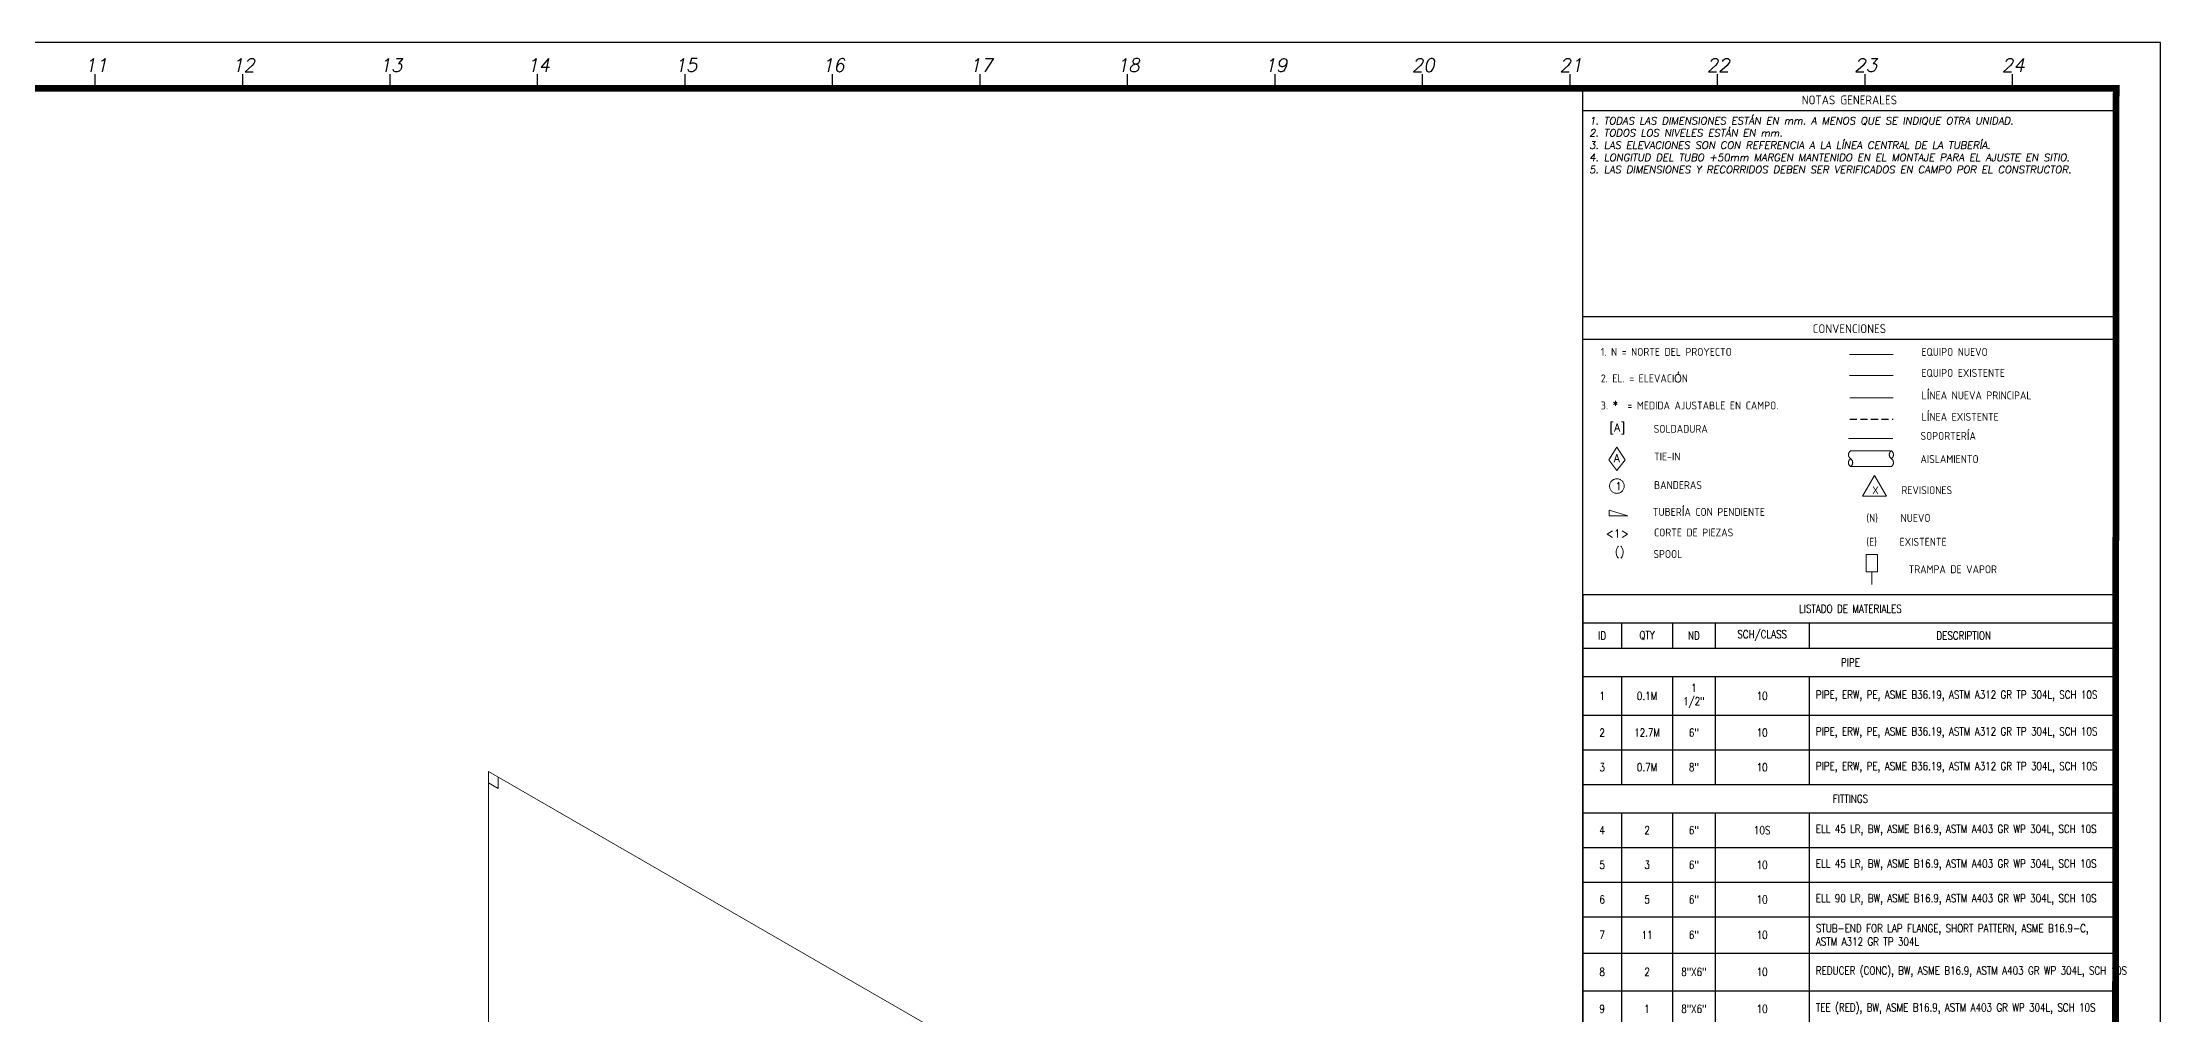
# Model space of a CAD drawing. Header units: millimetres. Extents: x 0 to 841, y 0 to 594.
# Drawn here: x 364.6 to 841, y 375.2 to 594 of the extents above; entities that cross this region are included whole.
import ezdxf
from ezdxf.enums import TextEntityAlignment as Align

# ---------------------------------------------------------------- set-up
doc = ezdxf.new("R2010")
doc.units = ezdxf.units.MM
doc.header["$LTSCALE"] = 0.25
doc.linetypes.add('HIDDEN', pattern=[9.525, 6.35, -3.175])
for name, color, linetype, lineweight in [('Dimension', 1, 'Continuous', 0), ('EQUIPO EXISTENTE', 7, 'HIDDEN', 9), ('EQUIPO NUEVO', 5, 'Continuous', 9), ('FORMATO', 7, 'Continuous', 5), ('FORMATO DML', 7, 'Continuous', 13), ('FORMATO_TEXTO', 7, 'Continuous', 13), ('LINEA EXISTENTE', 7, 'HIDDEN', 30), ('Skew Box', 7, 'Continuous', 0), ('Table', 7, 'Continuous', 0)]:
    doc.layers.add(name, color=color, linetype=linetype, lineweight=lineweight)
for name, color, linetype in [('G_Formato', 7, 'Continuous'), ('ROTULO', 7, 'Continuous'), ('Title Block', 7, 'Continuous')]:
    doc.layers.add(name, color=color, linetype=linetype)
doc.styles.add('AdskIsoMetric', font='romans.shx', dxfattribs={"width": 0.8, "height": 1.8})
doc.styles.add('AdskIsoMetric-30', font='romans.shx', dxfattribs={"width": 0.8, "height": 1.8})
doc.styles.add('AdskIsoMetric30', font='romans.shx', dxfattribs={"width": 0.8, "oblique": 30, "height": 1.8})
doc.styles.add('Roman', font='romans__.ttf')
doc.styles.add('ROMANS', font='romans', dxfattribs={"oblique": 10})
doc.styles.add('ROTULO_DML', font='iso.shx')
doc.dimstyles.new('AdskIsoMetric', dxfattribs={"dimtxt": 2.5, "dimasz": 2.5, "dimexe": 1, "dimexo": 2, "dimgap": 0.8, "dimtad": 1, "dimdec": 0, "dimrnd": 1, "dimzin": 0, "dimdsep": 46, "dimtxsty": 'AdskIsoMetric', "dimcen": 0, "dimclrt": 7, "dimadec": 0, "dimazin": 0, "dimtfac": 1, "dimtdec": 0, "dimtmove": 1, "dimatfit": 3, "dimfxl": 1, "dimtfill": 1, "dimfrac": 2, "dimtolj": 1, "dimtzin": 0, "dimarcsym": 0})

# ---------------------------------------------------------------- blocks, each defined once
blk = doc.blocks.new('Title Block A304')
blk.add_lwpolyline([(711, 578.69), (711, 51.1)])
at = {"layer": 'EQUIPO EXISTENTE', "ltscale": 7}
for p, q in [((771.05, 519.06), (780.83, 519.06)), ((716.9, 500.09), (718.7, 502.9)), ((720.58, 500.09), (718.7, 502.9)), ((780.74, 504.9), (770.78, 504.9)), ((716.9, 500.09), (718.7, 497.66)), ((720.58, 500.09), (718.7, 497.66)), ((774.81, 478.75), (777.29, 478.75)), ((774.81, 474.87), (774.81, 478.75)), ((777.29, 478.75), (777.29, 474.87)), ((777.29, 474.87), (774.81, 474.87)), ((776.05, 474.87), (776.05, 472.02))]:
    blk.add_line(p, q, dxfattribs=at)
for points in [[(780.44, 502.1), (771.27, 502.1)], [(780.44, 498.55), (771.27, 498.55)], [(716.94, 488.74), (716.94, 487.51), (721.17, 487.51), (721.17, 487.51), (716.94, 488.74)]]:
    blk.add_lwpolyline(points, dxfattribs=at)
blk.add_lwpolyline([(776.62, 496.53), (773.94, 491.88), (779.31, 491.88)], close=True, dxfattribs=at)
blk.add_circle((718.71, 494.17), 1.64, dxfattribs=at)
for centre, start, end in [((771.87, 501.22), 123.9206, 236.0794), ((771.87, 499.44), 123.9206, 236.0794), ((770.67, 499.44), 303.9206, 56.0794), ((781.04, 501.22), 123.9206, 236.0794), ((779.84, 501.22), 303.9206, 56.0794), ((779.84, 499.44), 303.9206, 56.0794)]:
    blk.add_arc(centre, 1.07, start, end, dxfattribs=at)
at = {"layer": 'EQUIPO NUEVO', "ltscale": 7}
blk.add_line((771.05, 523.79), (780.83, 523.79), dxfattribs=at)
at = {"layer": 'FORMATO DML', "color": 92, "lineweight": 0}
blk.add_line((771.09, 514.02), (780.86, 514.02), dxfattribs=at)
at = {"layer": 'G_Formato'}
for points in [[(711, 578.69), (831, 578.69), (831, 583.69), (711, 583.69)], [(711, 527.23), (831, 527.23), (831, 532.23), (711, 532.23)]]:
    blk.add_lwpolyline(points, close=True, dxfattribs=at)
at = {"layer": 'LINEA EXISTENTE'}
blk.add_line((771.09, 509.19), (780.86, 509.19), dxfattribs=at)
at = {"layer": 'ROTULO', "color": 255}
for p, q in [((376.4, 586.83), (376.4, 583.69)), ((409.57, 586.83), (409.57, 583.69)), ((442.74, 586.83), (442.74, 583.69)), ((475.91, 586.83), (475.91, 583.69)), ((509.08, 586.83), (509.08, 583.69)), ((542.25, 586.83), (542.25, 583.69)), ((575.42, 586.83), (575.42, 583.69)), ((608.59, 586.83), (608.59, 583.69)), ((641.76, 586.83), (641.76, 583.69)), ((674.93, 586.83), (674.93, 583.69)), ((708.1, 586.83), (708.1, 583.69)), ((741.27, 586.83), (741.27, 583.69)), ((774.44, 586.83), (774.44, 583.69)), ((807.61, 586.83), (807.61, 583.69))]:
    blk.add_line(p, q, dxfattribs=at)
at = {"layer": 'ROTULO'}
blk.add_lwpolyline([(0, 0), (841, 0), (841, 594), (0, 594), (0, 0)], dxfattribs=at)
blk.add_lwpolyline([(0, 0), (841, 0), (841, 594), (0, 594), (0, 0)], dxfattribs=at)
at = {"layer": 'ROTULO', "const_width": 1.5}
blk.add_lwpolyline([(831, 583.69), (20, 583.69), (20, 10.31), (830.57, 10.31)], close=True, dxfattribs=at)
at = {"layer": 'EQUIPO EXISTENTE', "ltscale": 7, "attachment_point": 1, "style": 'Roman'}
for s, insert, char_height, width in [('{\\C0;[A]}', (717.03, 508.26), 1.786, 0.0864), ('{\\C0;A}', (718, 501.31), 1.786, 0.0864), ('1', (718.29, 495.03), 1.79, 0.0864), ('{\\Fiso|c0;X     REVISIONES}', (776.15, 494.14), 1.786, 112.5351), ('<1>', (716.2, 484.38), 1.786, 0.0864), ('()', (718.26, 480.31), 1.786, 0.0864)]:
    blk.add_mtext(s, dxfattribs=dict(at, insert=insert, char_height=char_height, width=width))
at = {"layer": 'FORMATO', "char_height": 1.786, "width": 112.5351, "attachment_point": 1, "style": 'Roman'}
for s, insert in [('{\\Fiso|c0;1. N = NORTE DEL PROYECTO\\P\\P2. EL. = ELEVACI\\Fromans|c0;Ó\\Fiso|c0;N\\P\\P3. \\Fromans|c0;\\H1.08333x;*\\Fiso|c0;\\H0.92308x;  = MEDIDA AJUSTABLE EN CAMPO.}', (715.1, 525.25)), ('{\\Fiso|c0;EQUIPO NUEVO}', (787.2, 525.24)), ('{\\Fiso|c0;EQUIPO EXISTENTE}', (787.2, 520.51)), ('{\\Fiso|c0;L}Í{\\Fiso|c0;NEA NUEVA PRINCIPAL}', (787.24, 515.47)), ('{\\Fiso|c0;L}Í{\\Fiso|c0;NEA EXISTENTE}', (787.24, 510.64)), ('{\\Fiso|c0;SOLDADURA}', (726.98, 507.94)), ('{\\Fiso|c0;SOPORTER}Í{\\Fiso|c0;A}', (786.98, 506.35)), ('{\\Fiso|c0;TIE-IN}', (727.07, 501.71)), ('{\\Fiso|c0;AISLAMIENTO}', (786.98, 501.14)), ('{\\Fiso|c0;BANDERAS}', (727.07, 495.28)), ('{\\Fiso|c0;TUBER}Í{\\Fiso|c0;A CON PENDIENTE }', (726.8, 489.24)), ('{\\Fiso|c0;(N)     NUEVO}', (774.83, 487.88)), ('{\\Fiso|c0;CORTE DE PIEZAS}', (727.07, 484.62)), ('{\\Fiso|c0;(E)     EXISTENTE}', (774.83, 482.52)), ('{\\Fiso|c0;SPOOL}', (726.92, 479.77)), ('{\\Fiso|c0;TRAMPA DE VAPOR}', (784.33, 476.34))]:
    blk.add_mtext(s, dxfattribs=dict(at, insert=insert))
at = {"layer": 'FORMATO DML', "style": 'ROTULO_DML'}
for s, p in [('NOTAS GENERALES', (771, 580.04)), ('CONVENCIONES', (771, 528.58))]:
    blk.add_text(s, height=2, dxfattribs=at).set_placement(p, align=Align.CENTER)
at = {"layer": 'FORMATO DML', "insert": (712.5, 577.19), "char_height": 1.65, "width": 115.4952, "attachment_point": 1, "style": 'ROMANS'}
blk.add_mtext('1. TODAS LAS DIMENSIONES ESTÁN EN mm. A MENOS QUE SE INDIQUE OTRA UNIDAD.\\P2. TODOS LOS NIVELES ESTÁN EN mm. \\P3. LAS ELEVACIONES SON CON REFERENCIA A LA LÍNEA CENTRAL DE LA TUBERÍA.\\P4. LONGITUD DEL TUBO +50mm MARGEN MANTENIDO EN EL MONTAJE PARA EL AJUSTE EN SITIO.\\P5. LAS DIMENSIONES Y RECORRIDOS DEBEN SER VERIFICADOS EN CAMPO POR EL CONSTRUCTOR.', dxfattribs=at)
at = {"layer": 'FORMATO_TEXTO', "style": 'ROTULO_DML'}
for tag, p, height in [('PLANO ', (21.62, 575.97), 1.5), ('ARCHIVO ACAD', (786.29, 12.03), 1.6)]:
    blk.add_attdef(tag, p, '', height=height, dxfattribs=at)
at = {"layer": 'FORMATO_TEXTO', "style": 'ROMANS'}
for tag, p in [('PROYECTO 1', (787.04, 43.84)), ('LINENUMBER', (786.84, 36.53)), ('PROYECTO 2', (787.33, 40.24))]:
    blk.add_attdef(tag, text='', height=1.8, dxfattribs=at).set_placement(p, align=Align.CENTER)
at = {"layer": 'ROTULO', "color": 255, "style": 'ROMANS', "oblique": 12}
for s, p in [('11', (376.63, 587.38)), ('12', (409.8, 587.38)), ('13', (442.97, 587.38)), ('14', (476.14, 587.38)), ('15', (509.31, 587.38)), ('16', (542.48, 587.38)), ('17', (575.65, 587.38)), ('18', (608.82, 587.38)), ('19', (641.99, 587.38)), ('20', (675.16, 587.38)), ('21', (708.33, 587.38)), ('22', (741.5, 587.38)), ('23', (774.67, 587.38)), ('24', (807.84, 587.38))]:
    blk.add_text(s, height=3, dxfattribs=at).set_placement(p, align=Align.CENTER)
blk = doc.blocks.new('*T29')
at = {"layer": 'Table', "color": 0, "linetype": 'ByBlock', "lineweight": -2, "transparency": 16777216}
for p, q in [((0, 0), (120.41, 0)), ((0, 0), (0, -172.12)), ((120.41, 0), (120.41, -172.12)), ((0, -6.33), (120.41, -6.33)), ((8.74, -6.33), (8.74, -12.08)), ((20.21, -6.33), (20.21, -12.08)), ((29.78, -6.33), (29.78, -12.08)), ((50.94, -6.33), (50.94, -12.08)), ((0, -12.08), (120.41, -12.08)), ((0, -18.41), (120.41, -18.41)), ((8.74, -18.41), (8.74, -42.75)), ((20.21, -18.41), (20.21, -42.75)), ((29.78, -18.41), (29.78, -42.75)), ((50.94, -18.41), (50.94, -42.75)), ((0, -27.15), (120.41, -27.15)), ((0, -34.95), (120.41, -34.95)), ((0, -42.75), (120.41, -42.75)), ((0, -49.09), (120.41, -49.09)), ((8.74, -49.09), (8.74, -97.26)), ((20.21, -49.09), (20.21, -97.26)), ((29.78, -49.09), (29.78, -97.26)), ((50.94, -49.09), (50.94, -97.26)), ((0, -56.89), (120.41, -56.89)), ((0, -64.69), (120.41, -64.69)), ((0, -72.49), (120.41, -72.49)), ((0, -80.63), (120.41, -80.63)), ((0, -89.11), (120.41, -89.11)), ((0, -97.26), (120.41, -97.26)), ((0, -103.59), (120.41, -103.59)), ((8.74, -103.59), (8.74, -112.68)), ((20.21, -103.59), (20.21, -112.68)), ((29.78, -103.59), (29.78, -112.68)), ((50.94, -103.59), (50.94, -112.68)), ((0, -112.68), (120.41, -112.68)), ((0, -119.01), (120.41, -119.01)), ((8.74, -119.01), (8.74, -124.75)), ((20.21, -119.01), (20.21, -124.75)), ((29.78, -119.01), (29.78, -124.75)), ((50.94, -119.01), (50.94, -124.75)), ((0, -124.75), (120.41, -124.75)), ((0, -131.09), (120.41, -131.09)), ((8.74, -131.09), (8.74, -144.97)), ((20.21, -131.09), (20.21, -144.97)), ((29.78, -131.09), (29.78, -144.97)), ((50.94, -131.09), (50.94, -144.97)), ((0, -139.23), (120.41, -139.23)), ((0, -144.97), (120.41, -144.97)), ((0, -151.3), (120.41, -151.3)), ((8.74, -151.3), (8.74, -160.05)), ((20.21, -151.3), (20.21, -160.05)), ((29.78, -151.3), (29.78, -160.05)), ((50.94, -151.3), (50.94, -160.05)), ((0, -160.05), (120.41, -160.05)), ((0, -166.38), (120.41, -166.38)), ((8.74, -166.38), (8.74, -172.12)), ((20.21, -166.38), (20.21, -172.12)), ((29.78, -166.38), (29.78, -172.12)), ((50.94, -166.38), (50.94, -172.12)), ((0, -172.12), (120.41, -172.12))]:
    blk.add_line(p, q, dxfattribs=at)
at = {"layer": 'Table', "color": 0, "lineweight": 5, "transparency": 16777216, "char_height": 1.8, "attachment_point": 5, "style": 'AdskIsoMetric'}
for s, insert, width in [('LISTADO DE MATERIALES', (60.21, -3.17), 117.4106), ('ID', (4.37, -9.2), 5.7376), ('QTY', (14.47, -9.2), 8.4746), ('ND', (25, -9.2), 6.5711), ('SCH/CLASS', (40.36, -9.2), 18.1595), ('DESCRIPTION', (85.68, -9.2), 66.4678), ('PIPE', (60.21, -15.24), 117.4106), ('FITTINGS', (60.21, -45.92), 117.4106), ('OLETS', (60.21, -100.42), 117.4106), ('FLANGES', (60.21, -115.84), 117.4106), ('FASTENERS', (60.21, -127.92), 117.4106), ('VALVES', (60.21, -148.14), 117.4106), ('PIPE SUPPORTS', (60.21, -163.21), 117.4106)]:
    blk.add_mtext(s, dxfattribs=dict(at, insert=insert, width=width))
at = {"layer": 'Table', "color": 7, "lineweight": 5, "transparency": 16777216, "char_height": 1.8, "style": 'AdskIsoMetric'}
for s, insert, width, attachment_point in [('1', (4.37, -22.78), 5.7376, 5), ('0.1M', (14.47, -22.78), 8.4746, 5), ('1 1/2"', (25, -22.78), 6.5711, 5), ('10', (40.36, -22.78), 18.1595, 5), ('PIPE, ERW, PE, ASME B36.19, ASTM A312 GR TP 304L, SCH 10S', (52.44, -22.78), 66.4678, 4), ('2', (4.37, -31.05), 5.7376, 5), ('12.7M', (14.47, -31.05), 8.4746, 5), ('6"', (25, -31.05), 6.5711, 5), ('10', (40.36, -31.05), 18.1595, 5), ('PIPE, ERW, PE, ASME B36.19, ASTM A312 GR TP 304L, SCH 10S', (52.44, -31.05), 66.4678, 4), ('3', (4.37, -38.85), 5.7376, 5), ('0.7M', (14.47, -38.85), 8.4746, 5), ('8"', (25, -38.85), 6.5711, 5), ('10', (40.36, -38.85), 18.1595, 5), ('PIPE, ERW, PE, ASME B36.19, ASTM A312 GR TP 304L, SCH 10S', (52.44, -38.85), 66.4678, 4), ('4', (4.37, -52.99), 5.7376, 5), ('2', (14.47, -52.99), 8.4746, 5), ('6"', (25, -52.99), 6.5711, 5), ('10S', (40.36, -52.99), 18.1595, 5), ('ELL 45 LR, BW, ASME B16.9, ASTM A403 GR WP 304L, SCH 10S', (52.44, -52.99), 66.4678, 4), ('5', (4.37, -60.79), 5.7376, 5), ('3', (14.47, -60.79), 8.4746, 5), ('6"', (25, -60.79), 6.5711, 5), ('10', (40.36, -60.79), 18.1595, 5), ('ELL 45 LR, BW, ASME B16.9, ASTM A403 GR WP 304L, SCH 10S', (52.44, -60.79), 66.4678, 4), ('6', (4.37, -68.59), 5.7376, 5), ('5', (14.47, -68.59), 8.4746, 5), ('6"', (25, -68.59), 6.5711, 5), ('10', (40.36, -68.59), 18.1595, 5), ('ELL 90 LR, BW, ASME B16.9, ASTM A403 GR WP 304L, SCH 10S', (52.44, -68.59), 66.4678, 4), ('7', (4.37, -76.56), 5.7376, 5), ('11', (14.47, -76.56), 8.4746, 5), ('6"', (25, -76.56), 6.5711, 5), ('10', (40.36, -76.56), 18.1595, 5), ('STUB-END FOR LAP FLANGE, SHORT PATTERN, ASME B16.9-C, ASTM A312 GR TP 304L', (52.44, -76.56), 66.4678, 4), ('8', (4.37, -84.87), 5.7376, 5), ('2', (14.47, -84.87), 8.4746, 5), ('8"X6"', (25, -84.87), 6.5711, 5), ('10', (40.36, -84.87), 18.1595, 5), ('REDUCER (CONC), BW, ASME B16.9, ASTM A403 GR WP 304L, SCH 10S', (52.44, -84.87), 66.4678, 4), ('9', (4.37, -93.19), 5.7376, 5), ('1', (14.47, -93.19), 8.4746, 5), ('8"X6"', (25, -93.19), 6.5711, 5), ('10', (40.36, -93.19), 18.1595, 5), ('TEE (RED), BW, ASME B16.9, ASTM A403 GR WP 304L, SCH 10S', (52.44, -93.19), 66.4678, 4), ('10', (4.37, -108.13), 5.7376, 5), ('1', (14.47, -108.13), 8.4746, 5), ('8"X1 1/2"', (25, -108.13), 6.5711, 5), ('3000', (40.36, -108.13), 18.1595, 5), ('SOCKOLET, 3000 LB, BWXSW, 7/8" LG, ASME B16.11, ASTM A182 GR F304L', (52.44, -108.13), 66.4678, 4), ('11', (4.37, -121.88), 5.7376, 5), ('11', (14.47, -121.88), 8.4746, 5), ('6"', (25, -121.88), 6.5711, 5), ('150', (40.36, -121.88), 18.1595, 5), ('FLANGE LJ, 150 LB, FF, ASME B16.5, ASTM A 105', (52.44, -121.88), 66.4678, 4), ('12', (4.37, -135.16), 5.7376, 5), ('40', (14.47, -135.16), 8.4746, 5), ('3/4"X102', (25, -135.16), 6.5711, 5), ('150', (40.36, -135.16), 18.1595, 5), ('BOLT SET, RF, 150 LB, STUD BOLT', (52.44, -135.16), 66.4678, 4), ('13', (4.37, -142.1), 5.7376, 5), ('5', (14.47, -142.1), 8.4746, 5), ('6"', (25, -142.1), 6.5711, 5), ('150', (40.36, -142.1), 18.1595, 5), ('EMPAQUE LAMINA GARLOCK BLUE 3700 X 1/8"', (52.44, -142.1), 66.4678, 4), ('14', (4.37, -155.68), 5.7376, 5), ('1', (14.47, -155.68), 8.4746, 5), ('1 1/2"', (25, -155.68), 6.5711, 5), ('BALL VALVE, FULL BORE, NPT, ASME B16.10', (52.44, -155.68), 66.4678, 4), ('15', (4.37, -169.25), 5.7376, 5), ('4', (14.47, -169.25), 8.4746, 5), ('6"', (25, -169.25), 6.5711, 5), ('SP-05 SKC', (52.44, -169.25), 66.4678, 4)]:
    blk.add_mtext(s, dxfattribs=dict(at, insert=insert, width=width, attachment_point=attachment_point))
blk = doc.blocks.new('*D101')
at = {"layer": 'Defpoints', "color": 0, "transparency": 16777216}
for p in [(464.93, 429.92, 0), (464.93, 429.92), (689.96, 300, 0)]:
    blk.add_point(p, dxfattribs=at)
at = {"layer": 'Dimension', "color": 7, "transparency": 16777216, "insert": (577.44, 370.72), "char_height": 1.8, "attachment_point": 5, "rotation": 330, "style": 'AdskIsoMetric-30', "bg_fill": 3, "box_fill_scale": 1.1, "bg_fill_color": 256, "bg_fill_true_color": 13158600, "bg_fill_transparency": 0}
blk.add_mtext('\\A1;325', dxfattribs=at)
blk = doc.blocks.new('*D102')
at = {"layer": 'Defpoints', "color": 0, "transparency": 16777216}
for p in [(464.93, 429.92, 0), (464.93, 279.9, 0), (464.93, 279.9)]:
    blk.add_point(p, dxfattribs=at)
at = {"layer": 'Dimension', "color": 7, "transparency": 16777216, "insert": (459.94, 357.79), "char_height": 1.8, "attachment_point": 5, "rotation": 90, "style": 'AdskIsoMetric30', "bg_fill": 3, "box_fill_scale": 1.1, "bg_fill_color": 256, "bg_fill_true_color": 13158600, "bg_fill_transparency": 0}
blk.add_mtext('\\A1;325', dxfattribs=at)

msp = doc.modelspace()

# ---------------------------------------------------------------- linework, layer by layer
at = {"layer": 'Skew Box', "extrusion": (-1.74911e-12, -7.1685e-12, -1), "elevation": 0}
msp.add_lwpolyline([(-674.897, 308.693), (-464.927, 429.92), (-464.927, 289.939)], dxfattribs=at)
at = {"layer": 'Skew Box', "color": 1, "extrusion": (-1.74911e-12, -7.1685e-12, -1)}
msp.add_lwpolyline([(-467.126, 428.65), (-467.126, 426.11), (-464.927, 427.38)], dxfattribs=at)

# ---------------------------------------------------------------- block references
msp.add_blockref('*T29', (711.022, 469.744))
at = {"layer": 'Title Block'}
msp.add_blockref('Title Block A304', (0, 0), dxfattribs=at)

# ---------------------------------------------------------------- next in the draw order: dimensions: what is measured, and where the dimension line sits
at = {"layer": 'Dimension'}
dim = msp.add_linear_dim(base=(464.927, 429.921), p1=(689.957, 299.998, 0), p2=(464.927, 429.92, 0), angle=150, text='325', dimstyle='AdskIsoMetric', override={"dimtad": 0, "dimlfac": 1.251262, "dimtxsty": 'AdskIsoMetric-30', "dimse1": 1, "dimse2": 1, "dimsd1": 1, "dimsd2": 1, "dimtmove": 2}, dxfattribs=at)
dim.commit()
dim.dimension.update_dxf_attribs({"geometry": '*D101', "text_midpoint": (577.442, 370.722), "dimtype": 160})

# ---------------------------------------------------------------- next in the draw order: dimensions: what is measured, and where the dimension line sits
dim = msp.add_linear_dim(base=(464.926, 279.9), p1=(464.927, 429.92, 0), p2=(464.927, 279.9, 0), angle=270, text='325', dimstyle='AdskIsoMetric', override={"dimtad": 0, "dimlfac": 2.167249, "dimtxsty": 'AdskIsoMetric30', "dimse1": 1, "dimse2": 1, "dimsd1": 1, "dimsd2": 1, "dimtmove": 2}, dxfattribs=at)
dim.commit()
dim.dimension.update_dxf_attribs({"geometry": '*D102', "text_midpoint": (459.936, 357.791), "dimtype": 160})

doc.saveas('drawing.dxf')
